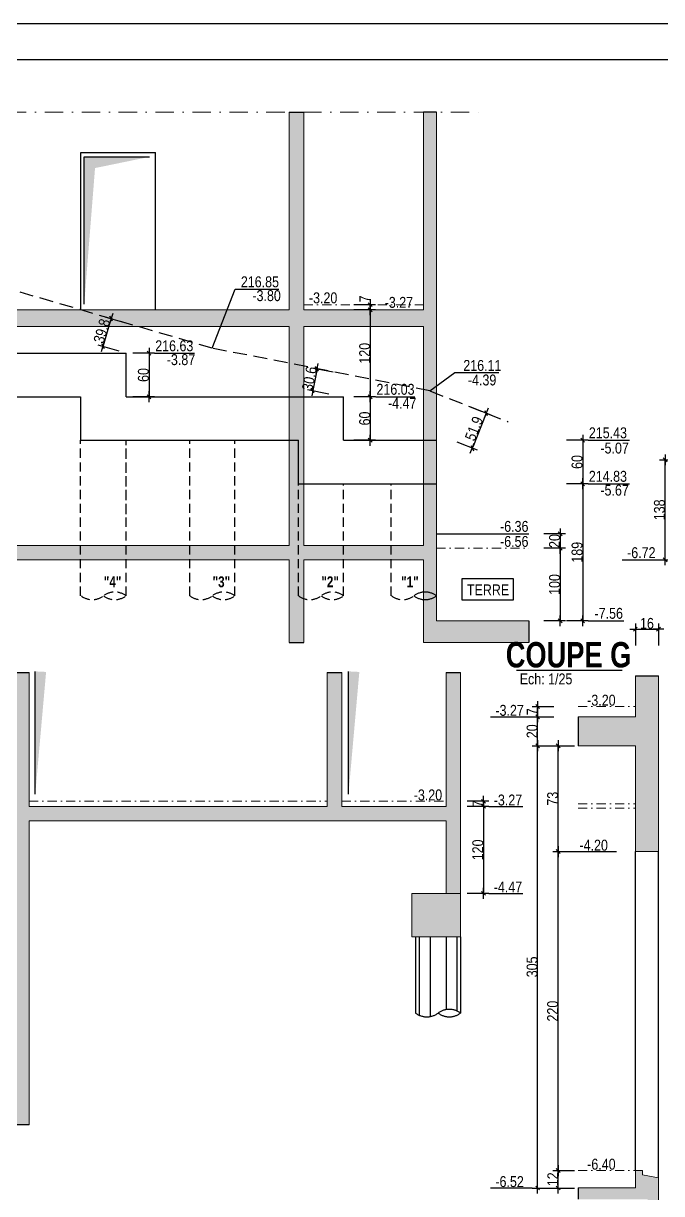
# Model space of a CAD drawing. Header units: millimetres. Extents: x 2049 to 26244, y -43633 to -34245.
# Drawn here: x 7682 to 8562, y -41047 to -39433 of the extents above; entities that cross this region are included whole.
import ezdxf
from ezdxf.enums import TextEntityAlignment as Align

# ---------------------------------------------------------------- set-up
doc = ezdxf.new("R2010")
doc.units = ezdxf.units.MM
doc.linetypes.add('CACHEX2', pattern=[19.05, 12.7, -6.35])
doc.linetypes.add('TIRETPTX2', pattern=[50.8, 25.4, -12.7, 0, -12.7])
for name, color, linetype in [('01-Cad  2', 1, 'Continuous'), ('01_cote_gen', 4, 'Continuous'), ('01_linteaux', 2, 'Continuous'), ('01_murs_sup', 2, 'CACHEX2'), ('01_poch_BN', 9, 'Continuous'), ('01_poch_murs', 253, 'Continuous'), ('01_texte', 230, 'Continuous'), ('AA_COTES', 2, 'Continuous')]:
    doc.layers.add(name, color=color, linetype=linetype)
doc.layers.add('01_murs_coup', color=5, linetype='Continuous', lineweight=60)
doc.layers.add('01_tram_axes', color=2, linetype='TIRETPTX2', lineweight=9)
doc.styles.add('ARIAL NA', font='ARIALN.TTF')
doc.styles.add('impact', font='impact.ttf')
doc.styles.add('STYLE2', font='ARIALN.TTF')
doc.dimstyles.new('JB25', dxfattribs={"dimscale": 0.1, "dimtxt": 150, "dimasz": 15, "dimexe": 0.1, "dimexo": 0.1, "dimgap": 0.09, "dimtad": 1, "dimdec": 1, "dimlfac": 0.5, "dimdsep": 46, "dimtxsty": 'STYLE2', "dimblk1": 'BOND_G', "dimblk2": 'BOND_D', "dimsah": 1, "dimcen": 1.5, "dimdle": 0.01, "dimse1": 1, "dimse2": 1, "dimclrd": 4, "dimclre": 2, "dimclrt": 6, "dimazin": 2, "dimtfac": 2.333333, "dimtdec": 1, "dimtix": 1, "dimtmove": 2, "dimatfit": 3, "dimldrblk": 'BOND_G', "dimfxl": 1, "dimtolj": 1, "dimtzin": 0, "dimarcsym": 0})
doc.dimstyles.new('JB50', dxfattribs={"dimscale": 0.1, "dimtxt": 150, "dimasz": 15, "dimexe": 0.1, "dimexo": 0.1, "dimgap": 0.09, "dimtad": 1, "dimdec": 1, "dimdsep": 46, "dimtxsty": 'STYLE2', "dimblk1": 'BOND_G', "dimblk2": 'BOND_D', "dimsah": 1, "dimcen": 1.5, "dimdle": 0.01, "dimse1": 1, "dimse2": 1, "dimclrd": 4, "dimclre": 2, "dimclrt": 6, "dimazin": 2, "dimtfac": 2.333333, "dimtdec": 1, "dimtix": 1, "dimtmove": 2, "dimatfit": 3, "dimldrblk": 'BOND_G', "dimfxl": 1, "dimtolj": 1, "dimtzin": 0, "dimarcsym": 0})

# ---------------------------------------------------------------- blocks, each defined once
blk = doc.blocks.new('BOND_G')
at = {"layer": 'AA_COTES', "color": 0}
for p, q in [((0, -5), (0, 15)), ((5, 0), (-5, 0)), ((1.8, 1.8), (-1.8, -1.8))]:
    blk.add_line(p, q, dxfattribs=at)
blk = doc.blocks.new('BOND_D')
at = {"layer": 'AA_COTES', "color": 0}
for p, q in [((5, 0), (-5, 0)), ((-1.8, -1.8), (1.8, 1.8)), ((0, 5), (0, -15))]:
    blk.add_line(p, q, dxfattribs=at)
blk = doc.blocks.new('*D7787')
at = {"layer": '01_cote_gen', "color": 4, "lineweight": -2, "ltscale": 3, "transparency": 16777216}
blk.add_line((8453, -40009.8), (8453, -40066.8), dxfattribs=at)
at = {"layer": 'Defpoints', "color": 0, "ltscale": 3, "transparency": 16777216}
for p in [(8157.9, -40008.3), (8430.5, -40068.3), (8453, -40068.3)]:
    blk.add_point(p, dxfattribs=at)
at = {"layer": '01_cote_gen', "color": 4, "lineweight": -2, "ltscale": 3, "transparency": 16777216, "xscale": 1.5, "yscale": 1.5, "zscale": 1.5}
for name, p, rotation in [('BOND_G', (8453, -40008.3), 90), ('BOND_D', (8453, -40068.3), 270)]:
    blk.add_blockref(name, p, dxfattribs=dict(at, rotation=rotation))
at = {"layer": '01_cote_gen', "color": 6, "ltscale": 3, "transparency": 16777216, "insert": (8445.3, -40038.3), "char_height": 15, "attachment_point": 5, "rotation": 90, "style": 'STYLE2'}
blk.add_mtext('\\A1;60', dxfattribs=at)
blk = doc.blocks.new('*D7788')
at = {"layer": '01_cote_gen', "color": 4, "lineweight": -2, "ltscale": 3, "transparency": 16777216}
blk.add_line((8160, -39949.8), (8160, -40006.8), dxfattribs=at)
at = {"layer": 'Defpoints', "color": 0, "ltscale": 3, "transparency": 16777216}
for p in [(8124.3, -39948.3), (8124.3, -40008.3), (8160, -40008.3)]:
    blk.add_point(p, dxfattribs=at)
at = {"layer": '01_cote_gen', "color": 4, "lineweight": -2, "ltscale": 3, "transparency": 16777216, "xscale": 1.5, "yscale": 1.5, "zscale": 1.5}
for name, p, rotation in [('BOND_G', (8160, -39948.3), 90), ('BOND_D', (8160, -40008.3), 270)]:
    blk.add_blockref(name, p, dxfattribs=dict(at, rotation=rotation))
at = {"layer": '01_cote_gen', "color": 6, "ltscale": 3, "transparency": 16777216, "insert": (8152.4, -39978.3), "char_height": 15, "attachment_point": 5, "rotation": 90, "style": 'STYLE2'}
blk.add_mtext('\\A1;60', dxfattribs=at)
blk = doc.blocks.new('*D7789')
at = {"layer": '01_cote_gen', "color": 4, "lineweight": -2, "ltscale": 3, "transparency": 16777216}
blk.add_line((7855, -39889.8), (7855, -39946.8), dxfattribs=at)
at = {"layer": 'Defpoints', "color": 0, "ltscale": 3, "transparency": 16777216}
for p in [(7824.3, -39888.3), (7839.5, -39948.3), (7855, -39948.3)]:
    blk.add_point(p, dxfattribs=at)
at = {"layer": '01_cote_gen', "color": 4, "lineweight": -2, "ltscale": 3, "transparency": 16777216, "xscale": 1.5, "yscale": 1.5, "zscale": 1.5}
for name, p, rotation in [('BOND_G', (7855, -39888.3), 90), ('BOND_D', (7855, -39948.3), 270)]:
    blk.add_blockref(name, p, dxfattribs=dict(at, rotation=rotation))
at = {"layer": '01_cote_gen', "color": 6, "ltscale": 3, "transparency": 16777216, "insert": (7847.3, -39918.3), "char_height": 15, "attachment_point": 5, "rotation": 90, "style": 'STYLE2'}
blk.add_mtext('\\A1;60', dxfattribs=at)
blk = doc.blocks.new('*D7790')
at = {"layer": '01_cote_gen', "color": 4, "lineweight": -2, "ltscale": 3, "transparency": 16777216}
for p, q in [((8086.7, -39909.7), (8080.8, -39939.8)), ((8086.9, -39908.3), (8087.2, -39906.8)), ((8080.5, -39941.2), (8080.2, -39942.7))]:
    blk.add_line(p, q, dxfattribs=at)
at = {"layer": 'Defpoints', "color": 0, "ltscale": 3, "transparency": 16777216}
for p in [(8130.2, -39918.3), (8080.8, -39939.8), (8124.3, -39948.3)]:
    blk.add_point(p, dxfattribs=at)
at = {"layer": '01_cote_gen', "color": 4, "lineweight": -2, "ltscale": 3, "transparency": 16777216, "xscale": 1.5, "yscale": 1.5, "zscale": 1.5}
for name, p, rotation in [('BOND_G', (8086.7, -39909.7), 258.873825008561), ('BOND_D', (8080.8, -39939.8), 78.87382500856106)]:
    blk.add_blockref(name, p, dxfattribs=dict(at, rotation=rotation))
at = {"layer": '01_cote_gen', "color": 6, "ltscale": 3, "transparency": 16777216, "insert": (8076.2, -39923.3), "char_height": 15, "attachment_point": 5, "rotation": 78.8738, "style": 'STYLE2'}
blk.add_mtext('\\A1;30.6', dxfattribs=at)
blk = doc.blocks.new('*D7791')
at = {"layer": '01_cote_gen', "color": 4, "lineweight": -2, "ltscale": 3, "transparency": 16777216}
blk.add_line((7792.1, -39877.4), (7802.4, -39842.1), dxfattribs=at)
at = {"layer": 'Defpoints', "color": 0, "ltscale": 3, "transparency": 16777216}
for p in [(7802.8, -39840.6), (7835.4, -39850.2), (7824.3, -39888.3)]:
    blk.add_point(p, dxfattribs=at)
at = {"layer": '01_cote_gen', "color": 4, "lineweight": -2, "ltscale": 3, "transparency": 16777216, "xscale": 1.5, "yscale": 1.5, "zscale": 1.5}
for name, p, rotation in [('BOND_D', (7802.8, -39840.6), 73.74051246942736), ('BOND_G', (7791.6, -39878.8), 253.7405124694274)]:
    blk.add_blockref(name, p, dxfattribs=dict(at, rotation=rotation))
at = {"layer": '01_cote_gen', "color": 6, "ltscale": 3, "transparency": 16777216, "insert": (7789.9, -39857.6), "char_height": 15, "attachment_point": 5, "rotation": 73.7405, "style": 'STYLE2'}
blk.add_mtext('\\A1;39.8', dxfattribs=at)
blk = doc.blocks.new('*D7792')
at = {"layer": '01_cote_gen', "color": 4, "lineweight": -2, "ltscale": 3, "transparency": 16777216}
blk.add_line((8319.3, -39972.2), (8301.4, -40017.8), dxfattribs=at)
at = {"layer": 'Defpoints', "color": 0, "ltscale": 3, "transparency": 16777216}
for p in [(8292.3, -39960), (8273.3, -40008.3), (8300.8, -40019.2)]:
    blk.add_point(p, dxfattribs=at)
at = {"layer": '01_cote_gen', "color": 4, "lineweight": -2, "ltscale": 3, "transparency": 16777216, "xscale": 1.5, "yscale": 1.5, "zscale": 1.5}
for name, p, rotation in [('BOND_G', (8319.8, -39970.8), 68.52863167607731), ('BOND_D', (8300.8, -40019.2), 248.5286316760773)]:
    blk.add_blockref(name, p, dxfattribs=dict(at, rotation=rotation))
at = {"layer": '01_cote_gen', "color": 6, "ltscale": 3, "transparency": 16777216, "insert": (8303.2, -39992.2), "char_height": 15, "attachment_point": 5, "rotation": 68.5286, "style": 'STYLE2'}
blk.add_mtext('\\A1;51.9', dxfattribs=at)
blk = doc.blocks.new('*D7793')
at = {"layer": '01_cote_gen', "color": 4, "lineweight": -2, "ltscale": 200, "transparency": 16777216}
blk.add_line((8453, -40069.8), (8453, -40255.8), dxfattribs=at)
at = {"layer": 'Defpoints', "color": 0, "ltscale": 200, "transparency": 16777216}
for p in [(8430.5, -40068.3), (8378.9, -40257.3), (8453, -40257.3)]:
    blk.add_point(p, dxfattribs=at)
at = {"layer": '01_cote_gen', "color": 4, "lineweight": -2, "ltscale": 200, "transparency": 16777216, "xscale": 1.5, "yscale": 1.5, "zscale": 1.5}
for name, p, rotation in [('BOND_G', (8453, -40068.3), 90), ('BOND_D', (8453, -40257.3), 270)]:
    blk.add_blockref(name, p, dxfattribs=dict(at, rotation=rotation))
at = {"layer": '01_cote_gen', "color": 6, "ltscale": 200, "transparency": 16777216, "insert": (8445.3, -40162.8), "char_height": 15, "attachment_point": 5, "rotation": 90, "style": 'STYLE2'}
blk.add_mtext('\\A1;189', dxfattribs=at)
blk = doc.blocks.new('*D7794')
at = {"layer": '01_cote_gen', "color": 4, "lineweight": -2, "ltscale": 200, "transparency": 16777216}
blk.add_line((8422, -40158.8), (8422, -40255.8), dxfattribs=at)
at = {"layer": 'Defpoints', "color": 0, "ltscale": 200, "transparency": 16777216}
for p in [(8371.3, -40157.3), (8363.1, -40257.3), (8422, -40257.3)]:
    blk.add_point(p, dxfattribs=at)
at = {"layer": '01_cote_gen', "color": 4, "lineweight": -2, "ltscale": 200, "transparency": 16777216, "xscale": 1.5, "yscale": 1.5, "zscale": 1.5}
for name, p, rotation in [('BOND_G', (8422, -40157.3), 90), ('BOND_D', (8422, -40257.3), 270)]:
    blk.add_blockref(name, p, dxfattribs=dict(at, rotation=rotation))
at = {"layer": '01_cote_gen', "color": 6, "ltscale": 200, "transparency": 16777216, "insert": (8414.3, -40207.3), "char_height": 15, "attachment_point": 5, "rotation": 90, "style": 'STYLE2'}
blk.add_mtext('\\A1;100', dxfattribs=at)
blk = doc.blocks.new('*D7799')
at = {"layer": '01_cote_gen', "color": 4, "lineweight": -2, "ltscale": 200, "transparency": 16777216}
blk.add_line((8422, -40138.8), (8422, -40155.8), dxfattribs=at)
at = {"layer": 'Defpoints', "color": 0, "ltscale": 200, "transparency": 16777216}
for p in [(8378.9, -40137.3), (8378.9, -40157.3), (8422, -40157.3)]:
    blk.add_point(p, dxfattribs=at)
at = {"layer": '01_cote_gen', "color": 4, "lineweight": -2, "ltscale": 200, "transparency": 16777216, "xscale": 1.5, "yscale": 1.5, "zscale": 1.5}
for name, p, rotation in [('BOND_G', (8422, -40137.3), 90), ('BOND_D', (8422, -40157.3), 270)]:
    blk.add_blockref(name, p, dxfattribs=dict(at, rotation=rotation))
at = {"layer": '01_cote_gen', "color": 6, "ltscale": 200, "transparency": 16777216, "insert": (8414.3, -40147.3), "char_height": 15, "attachment_point": 5, "rotation": 90, "style": 'STYLE2'}
blk.add_mtext('\\A1;20', dxfattribs=at)
blk = doc.blocks.new('*D7805')
at = {"layer": '01_cote_gen', "color": 4, "lineweight": -2, "ltscale": 200, "transparency": 16777216}
blk.add_line((6863.7, -39829.8), (6863.7, -39886.8), dxfattribs=at)
at = {"layer": 'Defpoints', "color": 0, "ltscale": 200, "transparency": 16777216}
for p in [(6859, -39828.3), (6863.7, -39888.3), (7862.5, -39888.3)]:
    blk.add_point(p, dxfattribs=at)
at = {"layer": '01_cote_gen', "color": 4, "lineweight": -2, "ltscale": 200, "transparency": 16777216, "xscale": 1.5, "yscale": 1.5, "zscale": 1.5}
for name, p, rotation in [('BOND_G', (6863.7, -39828.3), 90), ('BOND_D', (6863.7, -39888.3), 270)]:
    blk.add_blockref(name, p, dxfattribs=dict(at, rotation=rotation))
at = {"layer": '01_cote_gen', "color": 6, "ltscale": 200, "transparency": 16777216, "insert": (6856.1, -39858.3), "char_height": 15, "attachment_point": 5, "rotation": 90, "style": 'STYLE2'}
blk.add_mtext('\\A1;60', dxfattribs=at)
blk = doc.blocks.new('*D7806')
at = {"layer": '01_cote_gen', "color": 4, "lineweight": -2, "ltscale": 200, "transparency": 16777216}
blk.add_line((8160, -39829.8), (8160, -39946.8), dxfattribs=at)
at = {"layer": 'Defpoints', "color": 0, "ltscale": 200, "transparency": 16777216}
for p in [(8150.8, -39828.3), (8150.8, -39948.3), (8160, -39948.3)]:
    blk.add_point(p, dxfattribs=at)
at = {"layer": '01_cote_gen', "color": 4, "lineweight": -2, "ltscale": 200, "transparency": 16777216, "xscale": 1.5, "yscale": 1.5, "zscale": 1.5}
for name, p, rotation in [('BOND_G', (8160, -39828.3), 90), ('BOND_D', (8160, -39948.3), 270)]:
    blk.add_blockref(name, p, dxfattribs=dict(at, rotation=rotation))
at = {"layer": '01_cote_gen', "color": 6, "ltscale": 200, "transparency": 16777216, "insert": (8152.4, -39888.3), "char_height": 15, "attachment_point": 5, "rotation": 90, "style": 'STYLE2'}
blk.add_mtext('\\A1;120', dxfattribs=at)
blk = doc.blocks.new('*D7813')
at = {"layer": '01_cote_gen', "color": 4, "lineweight": -2, "ltscale": 200, "transparency": 16777216}
blk.add_line((8160, -39822.8), (8160, -39826.8), dxfattribs=at)
at = {"layer": 'Defpoints', "color": 0, "ltscale": 200, "transparency": 16777216}
for p in [(8150.8, -39821.3), (8150.8, -39828.3), (8160, -39828.3)]:
    blk.add_point(p, dxfattribs=at)
at = {"layer": '01_cote_gen', "color": 4, "lineweight": -2, "ltscale": 200, "transparency": 16777216, "xscale": 1.5, "yscale": 1.5, "zscale": 1.5}
for name, p, rotation in [('BOND_G', (8160, -39821.3), 90), ('BOND_D', (8160, -39828.3), 270)]:
    blk.add_blockref(name, p, dxfattribs=dict(at, rotation=rotation))
at = {"layer": '01_cote_gen', "color": 6, "ltscale": 200, "transparency": 16777216, "insert": (8152.5, -39813.4), "char_height": 15, "attachment_point": 5, "rotation": 90, "style": 'STYLE2'}
blk.add_mtext('\\A1;7', dxfattribs=at)
blk = doc.blocks.new('*D7846')
at = {"layer": '01_cote_gen', "color": 4, "lineweight": -2, "ltscale": 200, "transparency": 16777216}
blk.add_line((8316.1, -40514.8), (8316.1, -40631.8), dxfattribs=at)
at = {"layer": 'Defpoints', "color": 0, "ltscale": 200, "transparency": 16777216}
for p in [(8216.8, -40513.3), (8216.8, -40633.3), (8316.1, -40633.3)]:
    blk.add_point(p, dxfattribs=at)
at = {"layer": '01_cote_gen', "color": 4, "lineweight": -2, "ltscale": 200, "transparency": 16777216, "xscale": 1.5, "yscale": 1.5, "zscale": 1.5}
for name, p, rotation in [('BOND_G', (8316.1, -40513.3), 90), ('BOND_D', (8316.1, -40633.3), 270)]:
    blk.add_blockref(name, p, dxfattribs=dict(at, rotation=rotation))
at = {"layer": '01_cote_gen', "color": 6, "ltscale": 200, "transparency": 16777216, "insert": (8308.4, -40573.3), "char_height": 15, "attachment_point": 5, "rotation": 90, "style": 'STYLE2'}
blk.add_mtext('\\A1;120', dxfattribs=at)
blk = doc.blocks.new('*D7850')
at = {"layer": '01_cote_gen', "color": 4, "lineweight": -2, "ltscale": 200, "transparency": 16777216}
for p, q in [((8316.1, -40504.8), (8316.1, -40503.3)), ((8316.1, -40513.3), (8316.1, -40506.3)), ((8316.1, -40514.8), (8316.1, -40516.3))]:
    blk.add_line(p, q, dxfattribs=at)
at = {"layer": 'Defpoints', "color": 0, "ltscale": 200, "transparency": 16777216}
for p in [(8201.2, -40513.3), (8206.3, -40506.3), (8316.1, -40506.3)]:
    blk.add_point(p, dxfattribs=at)
at = {"layer": '01_cote_gen', "color": 4, "lineweight": -2, "ltscale": 200, "transparency": 16777216, "xscale": 1.5, "yscale": 1.5, "zscale": 1.5}
for name, p, rotation in [('BOND_D', (8316.1, -40506.3), 270), ('BOND_G', (8316.1, -40513.3), 90)]:
    blk.add_blockref(name, p, dxfattribs=dict(at, rotation=rotation))
at = {"layer": '01_cote_gen', "color": 6, "ltscale": 200, "transparency": 16777216, "insert": (8308.6, -40509.8), "char_height": 15, "attachment_point": 5, "rotation": 90, "style": 'STYLE2'}
blk.add_mtext('\\A1;7', dxfattribs=at)
blk = doc.blocks.new('*D7854')
at = {"layer": '01_cote_gen', "color": 4, "lineweight": -2, "ltscale": 200, "transparency": 16777216}
blk.add_line((8566.6, -40171.8), (8566.6, -40036.8), dxfattribs=at)
at = {"layer": 'Defpoints', "color": 0, "ltscale": 200, "transparency": 16777216}
for p in [(8566.6, -40035.3), (8618.9, -40035.3), (8618.9, -40173.3)]:
    blk.add_point(p, dxfattribs=at)
at = {"layer": '01_cote_gen', "color": 4, "lineweight": -2, "ltscale": 200, "transparency": 16777216, "xscale": 1.5, "yscale": 1.5, "zscale": 1.5}
for name, p, rotation in [('BOND_D', (8566.6, -40035.3), 90), ('BOND_G', (8566.6, -40173.3), 270)]:
    blk.add_blockref(name, p, dxfattribs=dict(at, rotation=rotation))
at = {"layer": '01_cote_gen', "color": 6, "ltscale": 200, "transparency": 16777216, "insert": (8558.9, -40104.3), "char_height": 15, "attachment_point": 5, "rotation": 90, "style": 'STYLE2'}
blk.add_mtext('\\A1;138', dxfattribs=at)
blk = doc.blocks.new('*D7964')
at = {"layer": '01_cote_gen', "color": 4, "lineweight": -2, "ltscale": 200, "transparency": 16777216}
blk.add_line((8390.9, -41038.2), (8390.9, -40431.2), dxfattribs=at)
at = {"layer": 'Defpoints', "color": 0, "ltscale": 200, "transparency": 16777216}
for p in [(8390.9, -40429.7), (8446.6, -40429.7), (8413.4, -41039.7)]:
    blk.add_point(p, dxfattribs=at)
at = {"layer": '01_cote_gen', "color": 4, "lineweight": -2, "ltscale": 200, "transparency": 16777216, "xscale": 1.5, "yscale": 1.5, "zscale": 1.5}
for name, p, rotation in [('BOND_D', (8390.9, -40429.7), 90), ('BOND_G', (8390.9, -41039.7), 270)]:
    blk.add_blockref(name, p, dxfattribs=dict(at, rotation=rotation))
at = {"layer": '01_cote_gen', "color": 6, "ltscale": 200, "transparency": 16777216, "insert": (8383.3, -40734.7), "char_height": 15, "attachment_point": 5, "rotation": 90, "style": 'STYLE2'}
blk.add_mtext('\\A1;305', dxfattribs=at)
blk = doc.blocks.new('*D7953')
at = {"layer": '01_cote_gen', "color": 4, "lineweight": -2, "ltscale": 200, "transparency": 16777216}
blk.add_line((8390.9, -40428.2), (8390.9, -40391.2), dxfattribs=at)
at = {"layer": 'Defpoints', "color": 0, "ltscale": 200, "transparency": 16777216}
for p in [(8390.9, -40389.7), (8405.8, -40389.7), (8405.8, -40429.7)]:
    blk.add_point(p, dxfattribs=at)
at = {"layer": '01_cote_gen', "color": 4, "lineweight": -2, "ltscale": 200, "transparency": 16777216, "xscale": 1.5, "yscale": 1.5, "zscale": 1.5}
for name, p, rotation in [('BOND_D', (8390.9, -40389.7), 90), ('BOND_G', (8390.9, -40429.7), 270)]:
    blk.add_blockref(name, p, dxfattribs=dict(at, rotation=rotation))
at = {"layer": '01_cote_gen', "color": 6, "ltscale": 200, "transparency": 16777216, "insert": (8383.3, -40409.7), "char_height": 15, "attachment_point": 5, "rotation": 90, "style": 'STYLE2'}
blk.add_mtext('\\A1;20', dxfattribs=at)
blk = doc.blocks.new('*D7954')
at = {"layer": '01_cote_gen', "color": 4, "lineweight": -2, "ltscale": 200, "transparency": 16777216}
blk.add_line((8419.3, -41038.2), (8419.3, -41017.2), dxfattribs=at)
at = {"layer": 'Defpoints', "color": 0, "ltscale": 200, "transparency": 16777216}
for p in [(8409, -41015.7), (8419.3, -41015.7), (8409, -41039.7)]:
    blk.add_point(p, dxfattribs=at)
at = {"layer": '01_cote_gen', "color": 4, "lineweight": -2, "ltscale": 200, "transparency": 16777216, "xscale": 1.5, "yscale": 1.5, "zscale": 1.5}
for name, p, rotation in [('BOND_D', (8419.3, -41015.7), 90), ('BOND_G', (8419.3, -41039.7), 270)]:
    blk.add_blockref(name, p, dxfattribs=dict(at, rotation=rotation))
at = {"layer": '01_cote_gen', "color": 6, "ltscale": 200, "transparency": 16777216, "insert": (8411.8, -41027.7), "char_height": 15, "attachment_point": 5, "rotation": 90, "style": 'STYLE2'}
blk.add_mtext('\\A1;12', dxfattribs=at)
blk = doc.blocks.new('*D7955')
at = {"layer": '01_cote_gen', "color": 4, "lineweight": -2, "ltscale": 200, "transparency": 16777216}
blk.add_line((8390.9, -40388.2), (8390.9, -40377.2), dxfattribs=at)
at = {"layer": 'Defpoints', "color": 0, "ltscale": 200, "transparency": 16777216}
for p in [(8389.9, -40375.7), (8390.9, -40375.7), (8389.9, -40389.7)]:
    blk.add_point(p, dxfattribs=at)
at = {"layer": '01_cote_gen', "color": 4, "lineweight": -2, "ltscale": 200, "transparency": 16777216, "xscale": 1.5, "yscale": 1.5, "zscale": 1.5}
for name, p, rotation in [('BOND_D', (8390.9, -40375.7), 90), ('BOND_G', (8390.9, -40389.7), 270)]:
    blk.add_blockref(name, p, dxfattribs=dict(at, rotation=rotation))
at = {"layer": '01_cote_gen', "color": 6, "ltscale": 200, "transparency": 16777216, "insert": (8383.4, -40382.7), "char_height": 15, "attachment_point": 5, "rotation": 90, "style": 'STYLE2'}
blk.add_mtext('\\A1;7', dxfattribs=at)
blk = doc.blocks.new('*D7969')
at = {"layer": '01_cote_gen', "color": 4, "lineweight": -2, "ltscale": 200, "transparency": 16777216}
blk.add_line((8419.3, -41014.2), (8419.3, -40577.2), dxfattribs=at)
at = {"layer": 'Defpoints', "color": 0, "ltscale": 200, "transparency": 16777216}
for p in [(8419.3, -40575.7), (8525.6, -40575.7), (8416.3, -41015.7)]:
    blk.add_point(p, dxfattribs=at)
at = {"layer": '01_cote_gen', "color": 4, "lineweight": -2, "ltscale": 200, "transparency": 16777216, "xscale": 1.5, "yscale": 1.5, "zscale": 1.5}
for name, p, rotation in [('BOND_D', (8419.3, -40575.7), 90), ('BOND_G', (8419.3, -41015.7), 270)]:
    blk.add_blockref(name, p, dxfattribs=dict(at, rotation=rotation))
at = {"layer": '01_cote_gen', "color": 6, "ltscale": 200, "transparency": 16777216, "insert": (8411.6, -40795.7), "char_height": 15, "attachment_point": 5, "rotation": 90, "style": 'STYLE2'}
blk.add_mtext('\\A1;220', dxfattribs=at)
blk = doc.blocks.new('*D7960')
at = {"layer": '01_cote_gen', "color": 4, "lineweight": -2, "ltscale": 200, "transparency": 16777216}
blk.add_line((8419.3, -40574.2), (8419.3, -40431.2), dxfattribs=at)
at = {"layer": 'Defpoints', "color": 0, "ltscale": 200, "transparency": 16777216}
for p in [(8419.3, -40429.7), (8500, -40429.7), (8519.9, -40575.7)]:
    blk.add_point(p, dxfattribs=at)
at = {"layer": '01_cote_gen', "color": 4, "lineweight": -2, "ltscale": 200, "transparency": 16777216, "xscale": 1.5, "yscale": 1.5, "zscale": 1.5}
for name, p, rotation in [('BOND_D', (8419.3, -40429.7), 90), ('BOND_G', (8419.3, -40575.7), 270)]:
    blk.add_blockref(name, p, dxfattribs=dict(at, rotation=rotation))
at = {"layer": '01_cote_gen', "color": 6, "ltscale": 200, "transparency": 16777216, "insert": (8411.6, -40502.7), "char_height": 15, "attachment_point": 5, "rotation": 90, "style": 'STYLE2'}
blk.add_mtext('\\A1;73', dxfattribs=at)
blk = doc.blocks.new('*D7967')
at = {"layer": '01_cote_gen', "color": 4, "lineweight": -2, "ltscale": 200, "transparency": 16777216}
blk.add_line((8527.1, -40268.7), (8556.1, -40268.7), dxfattribs=at)
at = {"layer": 'Defpoints', "color": 0, "ltscale": 200, "transparency": 16777216}
for p in [(8557.6, -40268.7), (8525.6, -40333.2), (8557.6, -40333.2)]:
    blk.add_point(p, dxfattribs=at)
at = {"layer": '01_cote_gen', "color": 4, "lineweight": -2, "ltscale": 200, "transparency": 16777216, "xscale": 1.5, "yscale": 1.5, "zscale": 1.5, "rotation": 180}
blk.add_blockref('BOND_G', (8525.6, -40268.7), dxfattribs=at)
at = {"layer": '01_cote_gen', "color": 4, "lineweight": -2, "ltscale": 200, "transparency": 16777216, "xscale": 1.5, "yscale": 1.5, "zscale": 1.5}
blk.add_blockref('BOND_D', (8557.6, -40268.7), dxfattribs=at)
at = {"layer": '01_cote_gen', "color": 6, "ltscale": 200, "transparency": 16777216, "insert": (8541.6, -40261), "char_height": 15, "attachment_point": 5, "style": 'STYLE2'}
blk.add_mtext('\\A1;16', dxfattribs=at)

msp = doc.modelspace()

# ---------------------------------------------------------------- hatches: boundary and pattern name
at = {"layer": '01_poch_BN', "ltscale": 200}
h = msp.add_hatch(color=256, dxfattribs=at)
h.dxf.hatch_style = 1
h.paths.add_polyline_path([(7333.28, -39552.62), (7315.28, -39552.62), (7315.28, -39590.99), (7313.28, -39590.99), (7313.28, -39552.62), (7295.28, -39552.62), (7295.28, -39590.99), (6895.28, -39590.99), (6895.28, -39552.62), (6879.28, -39555.96), (6879.28, -39828.33), (6761.75, -39828.33), (6761.75, -39851.33), (7320.51, -39851.33), (7320.51, -39888.33), (7414.08, -39888.33), (7414.08, -39851.33), (7505.89, -39851.33), (7505.89, -39888.33), (7581.77, -39888.33), (7581.77, -39851.33), (7839.41, -39851.33), (7760.55, -39828.33), (6899.28, -39828.33), (6899.28, -39615.99), (7333.28, -39615.99)])
h.paths.add_polyline_path([(6761.75, -39594.33), (6690.12, -39594.33), (6690.12, -39654.33), (6761.75, -39654.33)])
h.paths.add_polyline_path([(6711.5, -39555.96), (6690.12, -39555.96), (6690.12, -39594.33), (6711.5, -39594.33)])
h.paths.add_polyline_path([(6761.75, -39654.33), (6734.99, -39654.33), (6734.99, -40254.47), (6761.75, -40254.47)])
h.paths.add_polyline_path([(6899.28, -40035.33), (6761.75, -40035.33), (6761.75, -40055.33), (6879.28, -40055.33), (6879.28, -40173.33), (8048.27, -40173.33), (8048.27, -40287.33), (8068.27, -40287.33), (8068.27, -40173.33), (8233.27, -40173.33), (8233.27, -40287.33), (8378.93, -40287.33), (8378.93, -40257.33), (8251.27, -40257.33), (8251.27, -39943.87), (8242.27, -39940.33), (8233.27, -39938.56), (8233.27, -40153.33), (8068.27, -40153.33), (8068.27, -39906.11), (8048.27, -39902.17), (8048.27, -40153.33), (6899.28, -40153.33)])
h.paths.add_polyline_path([(8068.27, -39851.33), (8233.27, -39851.33), (8233.27, -39938.56), (8242.27, -39940.33), (8251.27, -39943.87), (8251.27, -39555.96), (8233.27, -39555.96), (8233.27, -39828.33), (8068.31, -39828.33), (8068.31, -39555.96), (8048.31, -39555.96), (8048.31, -39828.33), (7760.55, -39828.33), (7839.41, -39851.33), (8048.27, -39851.33), (8048.27, -39902.17), (8068.27, -39906.11)])
h = msp.add_hatch(color=256, dxfattribs=at)
h.dxf.hatch_style = 1
h.paths.add_polyline_path([(8284.6, -40328.76), (8264.6, -40328.76), (8264.6, -40513.31), (8120.68, -40513.31), (8120.68, -40328.76), (8100.68, -40328.76), (8100.68, -40513.31), (7689.61, -40513.31), (7689.61, -40328.76), (7669.61, -40328.76), (7669.61, -40513.31), (7329.61, -40513.31), (7329.61, -40328.76), (7313.61, -40328.76), (7313.61, -40907.31), (7329.61, -40907.31), (7329.61, -40858.31), (7479.61, -40858.31), (7479.61, -40916.31), (7497.61, -40916.31), (7497.61, -40858.31), (7669.61, -40858.31), (7669.61, -40952.35), (7689.61, -40952.35), (7689.61, -40533.31), (8264.6, -40533.31), (8264.6, -40633.31), (8284.6, -40633.31)])
h.paths.add_polyline_path([(7669.61, -40533.31), (7669.61, -40838.31), (7329.61, -40838.31), (7329.61, -40533.31)], flags=16)
h.paths.add_polyline_path([(8284.6, -40633.31), (8264.6, -40633.31), (8217.6, -40633.31), (8217.6, -40693.31), (8284.6, -40693.31)], flags=17)
h = msp.add_hatch(color=256, dxfattribs=at)
h.dxf.hatch_style = 1
h.paths.add_polyline_path([(8557.59, -40333.25), (8525.59, -40333.25), (8525.59, -40389.66), (8446.64, -40389.66), (8446.64, -40429.66), (8525.59, -40429.66), (8525.59, -40575.66), (8557.59, -40575.66)])
h.paths.add_polyline_path([(8557.59, -41025.66), (8535.59, -41021.51), (8535.59, -41015.66), (8525.59, -41015.66), (8525.59, -41039.66), (8446.64, -41039.66), (8446.64, -41055.32), (8542.46, -41055.32), (8542.46, -41082.76), (8557.59, -41082.76)])

# ---------------------------------------------------------------- linework, layer by layer
at = {"layer": '01-Cad  2'}
for p, q in [((2106.37, -39433.32, 9.99), (9471.22, -39433.32, 9.99)), ((2156.37, -39483.32, -0.3), (9420.22, -39483.32, -0.3))]:
    msp.add_line(p, q, dxfattribs=at)
at = {"layer": '01_linteaux', "color": 5, "linetype": 'CACHEX2', "ltscale": 1.5}
for p, q in [((7942.27, -39881.33), (7486.25, -39748.33)), ((8242.27, -39940.33), (7942.27, -39881.33)), ((8242.27, -39940.33), (8350.31, -39982.82))]:
    msp.add_line(p, q, dxfattribs=at)
at = {"layer": '01_linteaux', "ltscale": 0.1}
for p, q in [((8525.59, -41015.66), (8525.59, -40575.66)), ((8557.59, -41025.66), (8557.59, -40575.66))]:
    msp.add_line(p, q, dxfattribs=at)
at = {"layer": '01_murs_coup', "linetype": 'Continuous', "lineweight": 5}
for p, q in [((8048.31, -39828.33), (8048.31, -39555.96)), ((8068.31, -39828.33), (8068.31, -39555.96)), ((8233.27, -39828.33), (8233.27, -39555.96)), ((8251.27, -40257.33), (8251.27, -39555.96)), ((6899.28, -39828.33), (8048.31, -39828.33)), ((8068.31, -39828.33), (8233.27, -39828.33)), ((7581.77, -39851.33), (8048.27, -39851.33)), ((8048.27, -40153.33), (8048.27, -39851.33)), ((8068.27, -39851.33), (8233.27, -39851.33)), ((8068.27, -40153.33), (8068.27, -39851.33)), ((8233.27, -40153.33), (8233.27, -39851.33)), ((6899.28, -40153.33), (8048.27, -40153.33)), ((8068.27, -40153.33), (8233.27, -40153.33)), ((6879.28, -40173.33), (8048.27, -40173.33)), ((8048.27, -40287.33), (8048.27, -40173.33)), ((8068.27, -40287.33), (8068.27, -40173.33)), ((8068.27, -40173.33), (8233.27, -40173.33)), ((8233.27, -40287.33), (8233.27, -40173.33)), ((8251.27, -40257.33), (8378.93, -40257.33)), ((8233.27, -40287.33), (8378.93, -40287.33)), ((7689.61, -40328.76), (7689.61, -40513.31)), ((8100.68, -40328.76), (8100.68, -40513.31)), ((8120.68, -40328.76), (8120.68, -40513.31)), ((8264.6, -40513.31), (8264.6, -40328.76)), ((8284.6, -40633.31), (8284.6, -40328.76)), ((8525.59, -40389.66), (8525.59, -40333.25)), ((8557.59, -40575.66), (8557.59, -40333.25)), ((8446.64, -40389.66), (8525.59, -40389.66)), ((8446.64, -40429.66), (8525.59, -40429.66)), ((8525.59, -40575.66), (8525.59, -40429.66)), ((7689.61, -40513.31), (8100.68, -40513.31)), ((8120.68, -40513.31), (8264.6, -40513.31)), ((7689.61, -40533.31), (8264.6, -40533.31)), ((7689.61, -40533.31), (7689.61, -40952.35)), ((8264.6, -40633.31), (8264.6, -40533.31)), ((8525.59, -40575.66), (8557.59, -40575.66)), ((8217.6, -40633.31), (8284.6, -40633.31)), ((8217.6, -40633.31), (8217.6, -40693.31)), ((8284.6, -40633.31), (8284.6, -40693.31)), ((8217.6, -40693.31), (8284.6, -40693.31)), ((8525.59, -41039.66), (8525.59, -41015.66)), ((8557.59, -41082.76), (8557.59, -41025.66)), ((8446.64, -41039.66), (8525.59, -41039.66))]:
    msp.add_line(p, q, dxfattribs=at)
msp.add_lwpolyline([(8557.59, -41025.66), (8535.59, -41021.51), (8535.59, -41015.66), (8525.59, -41015.66)], dxfattribs=at)
at = {"layer": '01_murs_sup', "ltscale": 200}
for p, q in [((7760.76, -39828.33), (7760.76, -39611.33)), ((7760.76, -39611.33), (7863.96, -39611.33)), ((7863.96, -39828.33), (7863.96, -39611.33)), ((7581.77, -39888.33), (7823.25, -39888.33)), ((7823.25, -39948.33), (7823.25, -39888.33)), ((7462.32, -39948.33), (7760.67, -39948.33)), ((7760.67, -39948.33), (7760.67, -40008.33)), ((7823.25, -39948.33), (8123.25, -39948.33)), ((8123.25, -40008.33), (8123.25, -39948.33)), ((7760.67, -40008.33), (8061.25, -40008.33)), ((8061.25, -40068.33), (8061.25, -40008.33)), ((8123.25, -40008.33), (8251.27, -40008.33)), ((8061.25, -40068.33), (8251.27, -40068.33)), ((8251.27, -40137.33), (8378.93, -40137.33)), ((8222.6, -40693.31), (8222.6, -40798.43)), ((8284.6, -40693.31), (8284.6, -40798.43))]:
    msp.add_line(p, q, dxfattribs=at)
at = {"layer": '01_murs_sup'}
for p, q in [((7760.67, -40222.91), (7760.67, -40008.33)), ((7823.25, -40222.91), (7823.25, -40008.33)), ((7823.27, -40110.18), (7823.27, -40008.33)), ((7911.25, -40222.91), (7911.25, -40008.33)), ((7973.25, -40222.91), (7973.25, -40008.33)), ((8061.25, -40222.91), (8061.25, -40068.33)), ((8123.25, -40222.91), (8123.25, -40068.33)), ((8188.69, -40222.91), (8188.69, -40068.33))]:
    msp.add_line(p, q, dxfattribs=at)
for centre, start, end in [((7776.75, -40202.25), 233.12206, 306.87794), ((7807.75, -40243.57), 53.12206, 126.87794), ((7807.75, -40202.25), 233.12206, 306.87794), ((7926.75, -40202.25), 233.12206, 306.87794), ((7957.75, -40243.57), 53.12206, 126.87794), ((7957.75, -40202.25), 233.12206, 306.87794), ((8076.75, -40202.25), 233.12206, 306.87794), ((8107.75, -40243.57), 53.12206, 126.87794), ((8107.75, -40202.25), 233.12206, 306.87794), ((8204.77, -40202.25), 233.12206, 306.87794)]:
    msp.add_arc(centre, 25.83, start, end, dxfattribs=at)
at = {"layer": '01_murs_sup', "ltscale": 200}
for centre, start, end in [((8235.77, -40243.57), 53.12206, 126.87794), ((8235.77, -40202.25), 233.12206, 306.87794), ((8238.1, -40777.77), 233.12206, 306.87794), ((8269.1, -40819.09), 53.12206, 126.87794), ((8269.1, -40777.77), 233.12206, 306.87794)]:
    msp.add_arc(centre, 25.83, start, end, dxfattribs=at)
at = {"layer": '01_poch_BN', "ltscale": 200}
for p, q in [((8048.31, -39555.96), (8068.31, -39555.96)), ((8251.27, -39555.96), (8233.27, -39555.96)), ((8378.93, -40257.33), (8378.93, -40287.33)), ((8048.27, -40287.33), (8068.27, -40287.33)), ((7669.61, -40328.76), (7689.61, -40328.76)), ((8100.68, -40328.76), (8120.68, -40328.76)), ((8264.6, -40328.76), (8284.6, -40328.76)), ((8525.59, -40333.25), (8557.59, -40333.25)), ((8446.64, -40389.66), (8446.64, -40429.66)), ((7689.61, -40952.35), (7669.61, -40952.35)), ((8446.64, -41039.66), (8446.64, -41055.32))]:
    msp.add_line(p, q, dxfattribs=at)
at = {"layer": '01_poch_murs', "ltscale": 200}
for p, q in [((7765.58, -39820.6), (7765.58, -39617.37)), ((7765.58, -39617.37), (7855.82, -39617.37)), ((7698.09, -40496.31), (7698.1, -40327.09)), ((8130.04, -40496.31), (8130.04, -40327.09)), ((8227.6, -40693.31), (8227.6, -40801.37)), ((8242.6, -40693.31), (8242.6, -40803.2)), ((8264.6, -40693.31), (8264.6, -40793.66)), ((8279.6, -40693.31), (8279.6, -40795.49))]:
    msp.add_line(p, q, dxfattribs=at)
for points in [[(7765.58, -39820.6), (7765.58, -39617.37), (7780.55, -39632.85)], [(7765.58, -39617.37), (7855.82, -39617.37), (7780.55, -39632.85)], [(7698.09, -40496.31), (7698.1, -40327.09), (7713.06, -40327.86)], [(8130.04, -40496.31), (8130.04, -40327.09), (8145, -40327.86)]]:
    msp.add_solid(points, dxfattribs=at)
at = {"layer": '01_texte'}
for p, q in [((7942.27, -39881.33), (7973.7, -39800.05)), ((7973.7, -39800.05), (8034.04, -39800.05)), ((7862.48, -39888.33), (7917.65, -39888.33)), ((8242.27, -39940.33), (8276.61, -39914.79)), ((8276.61, -39914.79), (8337.41, -39914.79)), ((8167.55, -39948.33), (8221.61, -39948.33)), ((8460.46, -40008.33), (8517.75, -40008.33)), ((8460.46, -40068.33), (8517.75, -40068.33)), ((8507.64, -40173.33), (8559.08, -40173.33)), ((8460.46, -40257.33), (8509.9, -40257.33)), ((8361.7, -40325.22), (8507.3, -40325.22)), ((8325.84, -40389.66), (8383.42, -40389.66)), ((8323.59, -40513.31), (8370.57, -40513.31)), ((8441.81, -40575.66), (8499.39, -40575.66)), ((8323.59, -40633.31), (8370.57, -40633.31)), ((8325.84, -41039.66), (8383.42, -41039.66))]:
    msp.add_line(p, q, dxfattribs=at)
msp.add_lwpolyline([(8286.79, -40198.91), (8356.96, -40198.91), (8356.96, -40228.97), (8286.79, -40228.97)], close=True, dxfattribs=at)
at = {"layer": '01_tram_axes'}
msp.add_line((6642.38, -39555.96), (8309.48, -39555.96), dxfattribs=at)
at = {"layer": '01_tram_axes', "ltscale": 0.5}
for p, q in [((8068.31, -39821.33), (8233.27, -39821.33)), ((8251.27, -40157.33), (8378.93, -40157.33)), ((8446.64, -40375.66), (8525.59, -40375.66)), ((7689.61, -40506.31), (8100.68, -40506.31)), ((8120.68, -40506.31), (8264.6, -40506.31)), ((8446.64, -40509.66), (8525.59, -40509.66)), ((8446.64, -40515.66), (8525.59, -40515.66)), ((8446.64, -41015.66), (8525.59, -41015.66))]:
    msp.add_line(p, q, dxfattribs=at)

# ---------------------------------------------------------------- texts
at = {"layer": '01_texte'}
for s, style, p in [('216.85', 'ARIAL NA', (7981.63, -39797.24)), ('-3.80', 'ARIAL NA', (7997.56, -39816.32)), ('-3.20', 'ARIAL NA', (8075.48, -39819.37)), ('-3.27', 'ARIAL NA', (8179.92, -39825.64)), ('216.63', 'ARIAL NA', (7863.53, -39885.52)), ('-3.87', 'ARIAL NA', (7879.47, -39904.59)), ('216.11', 'ARIAL NA', (8288.38, -39912.62)), ('216.03', 'ARIAL NA', (8168.6, -39945.52)), ('-4.39', 'ARIAL NA', (8294.73, -39932.63)), ('-4.47', 'ARIAL NA', (8184.53, -39964.59)), ('215.43', 'ARIAL NA', (8461.5, -40005.52)), ('-5.07', 'ARIAL NA', (8477.44, -40026.58)), ('214.83', 'ARIAL NA', (8461.5, -40065.52)), ('-5.67', 'ARIAL NA', (8477.44, -40084.59)), ('-6.36', 'ARIAL NA', (8339.04, -40134.64)), ('-6.56', 'ARIAL NA', (8339.04, -40155.37)), ('-6.72', 'ARIAL NA', (8514.24, -40170.82)), ('TERRE', 'ARIAL NA', (8293.37, -40222.19)), ('-7.56', 'ARIAL NA', (8469.34, -40254.52)), ('Ech: 1/25', 'STYLE2', (8366.17, -40345.01)), ('-3.20', 'ARIAL NA', (8459.22, -40374.35)), ('-3.27', 'ARIAL NA', (8332.61, -40388.35)), ('-3.20', 'ARIAL NA', (8220.04, -40505)), ('-3.27', 'ARIAL NA', (8330.36, -40512)), ('-4.20', 'ARIAL NA', (8448.58, -40574.35)), ('-4.47', 'ARIAL NA', (8330.36, -40632)), ('-6.40', 'ARIAL NA', (8459.22, -41014.35)), ('-6.52', 'ARIAL NA', (8332.61, -41038.35))]:
    msp.add_text(s, height=15, dxfattribs=dict(at, style=style)).set_placement(p)
at = {"layer": '01_texte', "style": 'impact'}
for s, p in [('"4"', (7804.73, -40215.51)), ('"3"', (7954.73, -40215.51)), ('"2"', (8104.73, -40215.51)), ('"1"', (8214.75, -40215.51))]:
    msp.add_text(s, height=15, rotation=0, dxfattribs=at).set_placement(p, align=Align.BOTTOM_CENTER)
msp.add_text('COUPE G', height=35, dxfattribs=at).set_placement((8433.51, -40304.12), align=Align.MIDDLE)

# ---------------------------------------------------------------- dimensions: what is measured, and where the dimension line sits
at = {"layer": '01_cote_gen', "ltscale": 200}
dim = msp.add_linear_dim(base=(8160.05, -39828.33), p1=(8150.79, -39821.33), p2=(8150.79, -39828.33), angle=90, dimstyle='JB50', dxfattribs=at)
dim.commit()
dim.dimension.update_dxf_attribs({"geometry": '*D7813', "text_midpoint": (8152.54, -39813.43), "dimtype": 160})
for base, p1, p2, dimstyle, picture, middle in [((6863.74, -39888.33), (6859.02, -39828.33), (7862.47, -39888.33), 'JB50', '*D7805', (6856.07, -39858.33)), ((8160.05, -39948.33), (8150.79, -39828.33), (8150.79, -39948.33), 'JB50', '*D7806', (8152.38, -39888.33)), ((8566.58, -40035.33), (8618.88, -40173.33), (8618.88, -40035.33), 'JB50', '*D7854', (8558.91, -40104.33)), ((8452.96, -40257.33), (8430.46, -40068.33), (8378.93, -40257.33), 'JB50', '*D7793', (8445.29, -40162.83)), ((8421.96, -40157.33), (8378.93, -40137.33), (8378.93, -40157.33), 'JB50', '*D7799', (8414.3, -40147.33)), ((8421.96, -40257.33), (8371.33, -40157.33), (8363.14, -40257.33), 'JB50', '*D7794', (8414.3, -40207.33)), ((8390.92, -40375.66), (8389.94, -40389.66), (8389.94, -40375.66), 'JB25', '*D7955', (8383.42, -40382.66)), ((8390.92, -40389.66), (8405.77, -40429.66), (8405.77, -40389.66), 'JB25', '*D7953', (8383.26, -40409.66)), ((8390.92, -40429.66), (8413.42, -41039.66), (8446.64, -40429.66), 'JB25', '*D7964', (8383.26, -40734.66)), ((8419.31, -40429.66), (8519.92, -40575.66), (8499.98, -40429.66), 'JB25', '*D7960', (8411.64, -40502.66)), ((8316.09, -40506.31), (8201.17, -40513.31), (8206.27, -40506.31), 'JB50', '*D7850', (8308.59, -40509.81)), ((8316.09, -40633.31), (8216.82, -40513.31), (8216.82, -40633.31), 'JB50', '*D7846', (8308.43, -40573.31)), ((8419.31, -40575.66), (8416.34, -41015.66), (8525.59, -40575.66), 'JB25', '*D7969', (8411.64, -40795.66)), ((8419.31, -41015.66), (8408.97, -41039.66), (8408.97, -41015.66), 'JB25', '*D7954', (8411.77, -41027.66))]:
    dim = msp.add_linear_dim(base=base, p1=p1, p2=p2, angle=90, dimstyle=dimstyle, dxfattribs=at)
    dim.commit()
    dim.dimension.update_dxf_attribs({"geometry": picture, "text_midpoint": middle})
at = {"layer": '01_cote_gen', "ltscale": 3}
for p1, p2, distance, picture, middle in [((7824.27, -39888.33), (7835.4, -39850.16), 33.98, '*D7791', (7789.85, -39857.58)), ((8130.18, -39918.28), (8124.27, -39948.33), -44.35, '*D7790', (8076.18, -39923.27)), ((8292.28, -39960), (8273.27, -40008.33), 29.6, '*D7792', (8303.18, -39992.19))]:
    dim = msp.add_aligned_dim(p1=p1, p2=p2, distance=distance, dimstyle='JB50', dxfattribs=at)
    dim.commit()
    dim.dimension.update_dxf_attribs({"geometry": picture, "text_midpoint": middle})
for base, p1, p2, picture, middle in [((7854.97, -39948.33), (7824.27, -39888.33), (7839.54, -39948.33), '*D7789', (7847.3, -39918.33)), ((8160.05, -40008.33), (8124.27, -39948.33), (8124.27, -40008.33), '*D7788', (8152.38, -39978.33)), ((8452.96, -40068.33), (8157.9, -40008.33), (8430.46, -40068.33), '*D7787', (8445.29, -40038.33))]:
    dim = msp.add_linear_dim(base=base, p1=p1, p2=p2, angle=90, dimstyle='JB50', dxfattribs=at)
    dim.commit()
    dim.dimension.update_dxf_attribs({"geometry": picture, "text_midpoint": middle})
at = {"layer": '01_cote_gen', "ltscale": 200}
dim = msp.add_linear_dim(base=(8557.59, -40268.71), p1=(8525.59, -40333.25), p2=(8557.59, -40333.25), dimstyle='JB25', dxfattribs=at)
dim.commit()
dim.dimension.update_dxf_attribs({"geometry": '*D7967', "text_midpoint": (8541.59, -40261.05)})

doc.saveas('drawing.dxf')
